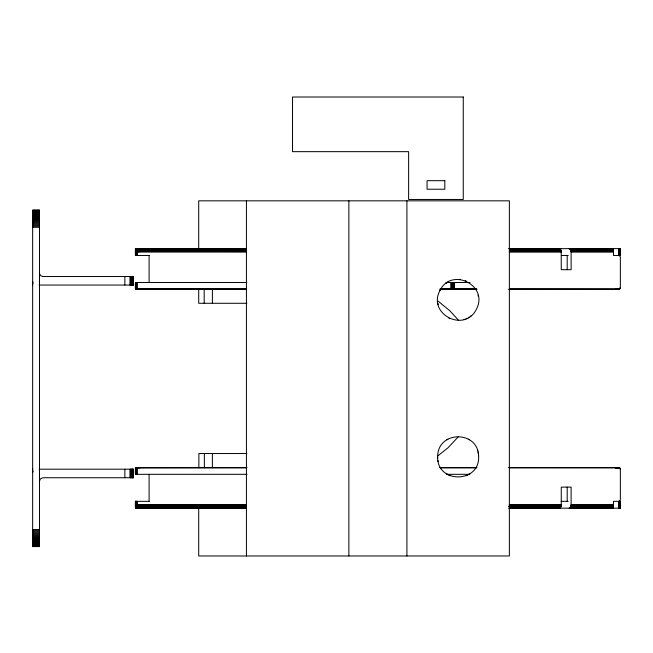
<?xml version="1.0" encoding="UTF-8"?>
<svg xmlns="http://www.w3.org/2000/svg" width="653" height="653" viewBox="0 0 653 653"><rect width="100%" height="100%" fill="white"/><g stroke="black" fill="none" stroke-linecap="round" stroke-linejoin="round"><path stroke-width="0.98" d="M130.935 477.735L130.935 469.197M130.935 285.051L130.935 276.521M131.392 477.735L131.392 469.197M131.392 285.051L131.392 276.521M133.081 477.735L133.081 469.197M133.081 285.051L133.081 276.521M246.385 507.626L135.481 507.463L135.481 501.341L135.44 507.716L246.385 507.863M135.44 288.863L135.481 282.496L135.481 289.32M620.179 508.173L620.179 501.341M39.482 282.496L39.482 273.101M246.434 506.173L140.33 506.173L136.387 505.838L136.404 501.341L136.632 505.479L135.587 507.185L246.385 507.34M149.268 255.47L135.44 255.47L135.44 249.095L246.385 248.948M247.014 474.315L135.44 474.315L135.44 467.948M32.65 285.051L32.65 281.639M246.23 250.213L135.938 250.27L136.085 255.47L135.481 249.348L246.385 249.185M140.33 249.479L135.481 249.348L135.481 255.47L135.587 249.634L246.385 249.479M478.6 455.721C480.616 483.946 435.673 483.946 437.69 455.721M246.385 251.095L140.33 251.095L136.632 251.332L136.763 255.47L136.151 250.621L246.385 250.638M508.638 506.173L560.976 506.557L556.38 506.606L556.38 508.14L559.539 508.148L560.649 507.259L561.254 505.234L561.27 487.122L571.13 487.122L571.114 505.234L570.502 507.259L569.163 508.173M246.385 505.716L140.33 505.716L136.632 505.479L137.146 504.753L140.33 505.242L140.33 506.173L136.151 506.197L136.404 501.341M136.151 250.621L136.404 255.47L136.632 251.332L246.385 251.568M246.385 505.242L136.885 505.12L137.146 501.341L137.146 504.753L246.238 504.753M32.65 472.609L32.65 468.585M437.69 455.721C438.481 430.531 477.808 430.531 478.6 455.721M508.532 289.32L619.15 289.246L620.35 287.614L620.35 257.176L619.975 256.115L618.644 255.47L618.644 248.638M617.216 288.936C612.179 288.863 620.75 290.773 620.35 287.614M32.683 472.127L32.96 471.188M39.09 469.197L133.392 469.197L133.351 477.735L42.894 477.735L40.315 478.91L39.482 481.147L39.482 474.315M39.621 480.184L39.515 480.665L39.507 478.829M620.309 287.997L618.644 289.32L615.452 289.287L619.15 289.246L509.422 289.181M439.836 290.699C427.356 314.322 464.96 333.21 476.453 309.098C488.934 285.475 451.329 266.587 439.836 290.699L441.028 288.642M458.259 436.816L447.934 447.852L438.073 455.688M470.38 316.33L471.311 315.595M445.909 283.467L447.901 282.153M468.389 317.644L469.401 317.015M468.389 474.658L469.401 474.029M446.889 439.796L447.901 439.167M466.258 318.713L467.336 318.207M466.258 475.727L467.336 475.221M464.022 319.529L465.148 319.154M140.33 251.568L136.885 251.691L140.33 251.568L140.33 250.638L145.227 250.213M613.518 505.242L574.085 505.242L571.057 505.7L613.518 505.716M574.085 505.716L570.959 506.148L613.518 506.173M509.471 251.568L556.38 251.568L561.196 251.111L561.27 269.689L571.13 269.689L571.114 251.576L570.502 249.56L569.163 248.638M613.518 506.606L570.681 506.932L613.518 506.989M551.483 506.173L561.196 505.7L556.38 505.242L509.471 505.242M556.38 251.095L561.107 250.662L561.196 251.111L509.471 251.095M551.483 506.606L561.107 506.148L509.471 505.716M136.404 255.47L136.387 250.972L140.33 250.638L135.938 250.27L135.808 255.47L135.742 249.944L246.385 249.821M556.38 250.638L560.976 250.254L561.107 250.662L509.471 250.638M140.33 506.173L135.938 506.54L135.808 501.341L135.742 506.867L246.385 506.989M574.085 506.989L570.502 507.259L613.518 507.34M140.33 505.242L136.632 505.479L136.763 501.341L136.885 505.12M509.471 249.821L560.649 249.56L560.976 250.254L509.446 250.213M574.085 507.34L570.306 507.536L613.518 507.626M556.38 249.479L560.649 249.56L509.471 249.479M140.33 506.989L135.587 507.185L135.612 501.341L135.742 506.867L246.434 506.606M556.38 249.185L560.445 249.275L509.471 249.185M509.422 467.801L619.403 467.662L620.35 469.197L620.35 499.635L619.975 500.696L618.644 501.341L618.644 508.173M574.085 507.626L570.093 507.765L613.518 507.863M136.387 505.838L140.33 505.716M137.399 467.883L246.369 467.801M140.33 507.34L135.481 507.463L135.44 501.341L149.268 501.341M613.518 248.948L570.093 249.046L613.518 249.185M574.085 249.185L570.306 249.275L613.518 249.479M556.38 507.863L560.013 507.944L509.471 507.863M574.085 249.479L570.502 249.56L613.518 249.821M509.471 507.626L560.445 507.536L509.471 507.34M556.38 248.948L560.233 249.046L509.471 248.948M613.518 248.777L569.873 248.875L574.085 248.948M574.085 249.821L570.681 249.887L613.518 250.213M556.38 507.34L560.649 507.259L509.471 506.989M574.085 507.863L569.873 507.944L613.518 508.14M135.44 255.47L135.44 248.638L246.385 248.777M246.214 467.524L135.44 467.605L246.369 467.63M615.452 467.63L619.403 467.662L509.422 467.63M135.44 507.716L140.33 507.626M574.085 250.213L570.836 250.254L613.518 250.638M556.38 506.989L560.821 506.932L508.638 506.606M556.38 248.777L560.013 248.875L509.471 248.777M615.452 289.181L619.403 289.148L509.422 289.018M509.373 467.524L619.403 467.662M140.33 507.863L135.44 507.912L246.385 508.034M574.085 508.034L569.636 508.067L574.085 508.14L574.085 506.173L570.836 506.557L574.085 506.606M145.227 508.14L135.44 508.14L140.33 508.14L135.44 508.058L140.33 508.034L140.33 506.606L135.938 506.54L136.085 501.341L136.151 506.197M579.015 508.14L569.4 508.148L574.085 508.14M613.518 251.095L571.057 251.111L574.085 251.568L613.518 251.568M145.235 467.524L135.44 467.515L135.44 474.315M615.452 467.524C626.921 467.777 608.547 467.066 617.216 467.875M559.539 248.671L556.38 248.679L559.784 248.744L556.38 248.679L556.38 250.213L560.821 249.887L556.38 249.821M571.114 251.576L574.085 251.568M615.452 289.018L619.632 289.001M556.38 505.242L561.254 505.234M32.65 210.258L39.482 210.258M32.65 210.372L39.482 210.372M32.65 210.552L39.482 210.552M32.65 210.805L39.482 210.805M32.65 211.131L39.482 211.131M32.65 211.523L39.482 211.523M32.65 211.988L39.482 211.988M32.65 212.511L39.482 212.511M32.65 213.098L39.482 213.098M32.65 213.751L39.482 213.751M32.65 214.462L39.482 214.462M32.65 215.229L39.482 215.229M32.65 216.037L39.482 216.037M32.65 216.902L39.482 216.902M32.65 217.808L39.482 217.808M32.65 218.763L39.482 218.763M32.65 219.743L39.482 219.743M32.65 220.763L39.482 220.763M32.65 221.808L39.482 221.808M32.65 222.877L39.482 222.877M32.65 223.971L39.482 223.971M32.65 225.073L39.482 225.073M32.65 226.183L39.482 226.183M32.65 227.301L39.482 227.301M246.385 248.679L135.44 248.638L140.33 248.679M508.516 248.638L620.35 248.638L620.309 255.47L613.518 255.47L613.518 248.638M246.238 252.058L137.146 252.058L137.146 255.47L136.885 251.691M509.275 252.058L561.27 252.058M571.13 252.058L613.518 252.058M561.441 255.47L568.241 255.47M39.515 273.591L40.657 275.68L42.894 276.521L133.392 276.521L133.351 285.051L39.09 285.051M246.385 289.32L135.44 289.32L135.44 282.496L246.834 282.496M446.015 282.496L470.054 282.496M246.369 289.018L135.44 289.067L246.369 289.181M440.089 289.018L476.788 289.018M440.089 289.181L476.788 289.181M440.089 289.287L476.788 289.287M246.891 303.278L198.708 303.278L198.708 289.075M246.875 453.533L198.879 453.533L198.879 467.736M247.014 467.491L135.44 467.491L140.338 467.524M440.163 467.491L475.906 467.491M508.532 467.491L618.644 467.491L619.852 467.989L620.35 469.197M440.016 467.524L476.731 467.524M440.089 467.63L476.788 467.63M440.089 467.801L476.788 467.801M446.407 474.315L469.801 474.315M561.196 501.341L568.151 501.341M509.275 504.753L561.27 504.753M571.13 504.753L613.518 504.753M509.446 508.14L559.539 508.148M246.336 508.173L135.44 508.173L135.44 501.341M508.516 508.173L620.35 508.173L620.309 501.341L613.518 501.341L613.518 508.173M32.65 529.518L39.482 529.518M32.65 530.628L39.482 530.628M32.65 531.746L39.482 531.746M32.65 532.848L39.482 532.848M32.65 533.934L39.482 533.934M32.65 535.003L39.482 535.003M32.65 536.048L39.482 536.048M32.65 537.068L39.482 537.068M32.65 538.048L39.482 538.048M32.65 539.003L39.482 539.003M32.65 539.909L39.482 539.909M32.65 540.774L39.482 540.774M32.65 541.59L39.482 541.59M32.65 542.349L39.482 542.349M32.65 543.059L39.482 543.059M32.65 543.712L39.482 543.712M32.65 544.3L39.482 544.3M32.65 544.831L39.482 544.831M32.65 545.288L39.482 545.288M32.65 545.679L39.482 545.679M32.65 546.006L39.482 546.006M32.65 546.259L39.482 546.259M32.65 546.439L39.482 546.439M556.38 251.568L561.254 251.576M615.452 467.801L619.632 467.809M571.114 505.234L574.085 505.242M140.322 289.32L135.44 289.295L140.338 289.287L135.44 289.206L140.338 289.181L138.379 288.952M574.085 248.777L569.636 248.744L574.085 248.679L574.085 250.638L570.959 250.662L574.085 251.095M140.33 248.948L135.44 248.899L140.33 248.777L140.33 250.213L135.742 249.944L135.612 255.47L135.587 249.634L140.33 249.821M135.44 249.095L140.33 249.185M136.387 250.972L140.33 251.095M556.38 507.626L560.233 507.765M42.412 276.48L42.894 276.521M459.337 279.443L460.52 279.549M465.148 280.643L466.258 281.084M448.946 318.207L450.031 318.713M448.946 475.221L450.031 475.727M468.389 439.167L469.401 439.796M446.889 474.029L447.901 474.658M619.387 467.654L620.309 468.813M438.073 301.123L449.778 310.681L458.259 319.994M32.96 283.059L32.683 282.129M477.4 449.909L477.776 451.035M478.078 295.172L478.322 296.34M478.078 452.186L478.322 453.353M437.967 303.457L438.204 304.625M437.967 460.471L438.204 461.638M437.657 456.912L437.69 458.104M135.44 282.496L135.481 288.618M135.481 468.193L135.481 474.315L135.481 467.491M620.179 248.638L620.179 255.47M619.975 248.638L619.975 255.47M619.975 501.341L619.975 508.173M619.705 248.638L619.705 255.47M619.705 501.341L619.705 508.173M619.387 248.638L619.387 255.47M619.387 501.341L619.387 508.173M619.02 248.638L619.02 255.47M619.02 501.341L619.02 508.173M567.188 255.47L567.188 269.689M567.188 487.122L567.188 501.341M454.349 282.496L454.349 289.32M453.974 282.496L453.974 289.32M453.606 282.496L453.606 289.32M453.288 282.496L453.288 289.32M453.019 282.496L453.019 289.32M452.815 282.496L452.815 289.32M452.643 282.496L452.643 289.32M452.472 282.496L452.472 289.32M452.268 282.496L452.268 289.32M451.998 282.496L451.998 289.32M451.68 282.496L451.68 289.32M451.313 282.496L451.313 289.32M450.937 282.496L450.937 289.32M406.917 200.83L406.917 555.981M348.865 200.83L348.865 555.981M246.426 200.83L246.426 555.981M212.38 289.099L212.38 303.278M212.38 453.533L212.38 467.719M204.348 453.533L204.348 467.736M204.177 289.075L204.177 303.278M198.708 249.552L198.708 200.83L509.364 200.83L509.364 555.981L198.708 555.981L198.708 507.259M149.096 255.47L149.096 282.496M149.096 474.315L149.096 501.341M137.146 282.496L137.146 289.32M137.146 467.491L137.146 474.315M136.763 282.496L136.763 289.32M136.763 467.491L136.763 474.315M136.404 282.496L136.404 289.32M136.404 467.491L136.404 474.315M136.085 282.496L136.085 289.32M136.085 467.491L136.085 474.315M135.808 282.496L135.808 289.32M135.808 467.491L135.808 474.315M135.612 282.496L135.612 289.32M135.612 467.491L135.612 474.315M135.481 248.638L135.481 255.47M135.481 501.341L135.481 508.173M133.253 276.521L133.253 285.051M133.253 469.197L133.253 477.735M132.845 276.521L132.845 285.051M132.845 469.197L132.845 477.735M132.551 276.521L132.551 285.051M132.551 469.197L132.551 477.735M132.208 276.521L132.208 285.051M132.208 469.197L132.208 477.735M131.816 276.521L131.816 285.051M131.816 469.197L131.816 477.735M130.461 276.521L130.461 285.051M130.461 469.197L130.461 477.735M129.971 276.521L129.971 285.051M129.971 469.197L129.971 477.735M124.854 276.521L124.854 285.051M124.854 469.197L124.854 477.735M140.338 467.63L135.44 467.752L140.338 467.63M574.085 248.638L569.4 248.671L574.085 248.679M463.263 97.019L292.52 97.019L292.52 151.659L408.631 151.659L408.631 199.467L463.263 199.467L463.263 97.019M444.824 180.685L427.07 180.685L427.07 189.223L444.824 189.223L444.824 180.685M39.482 210.225L32.65 210.225L32.65 546.585L39.482 546.585L39.482 210.225"/></g></svg>
